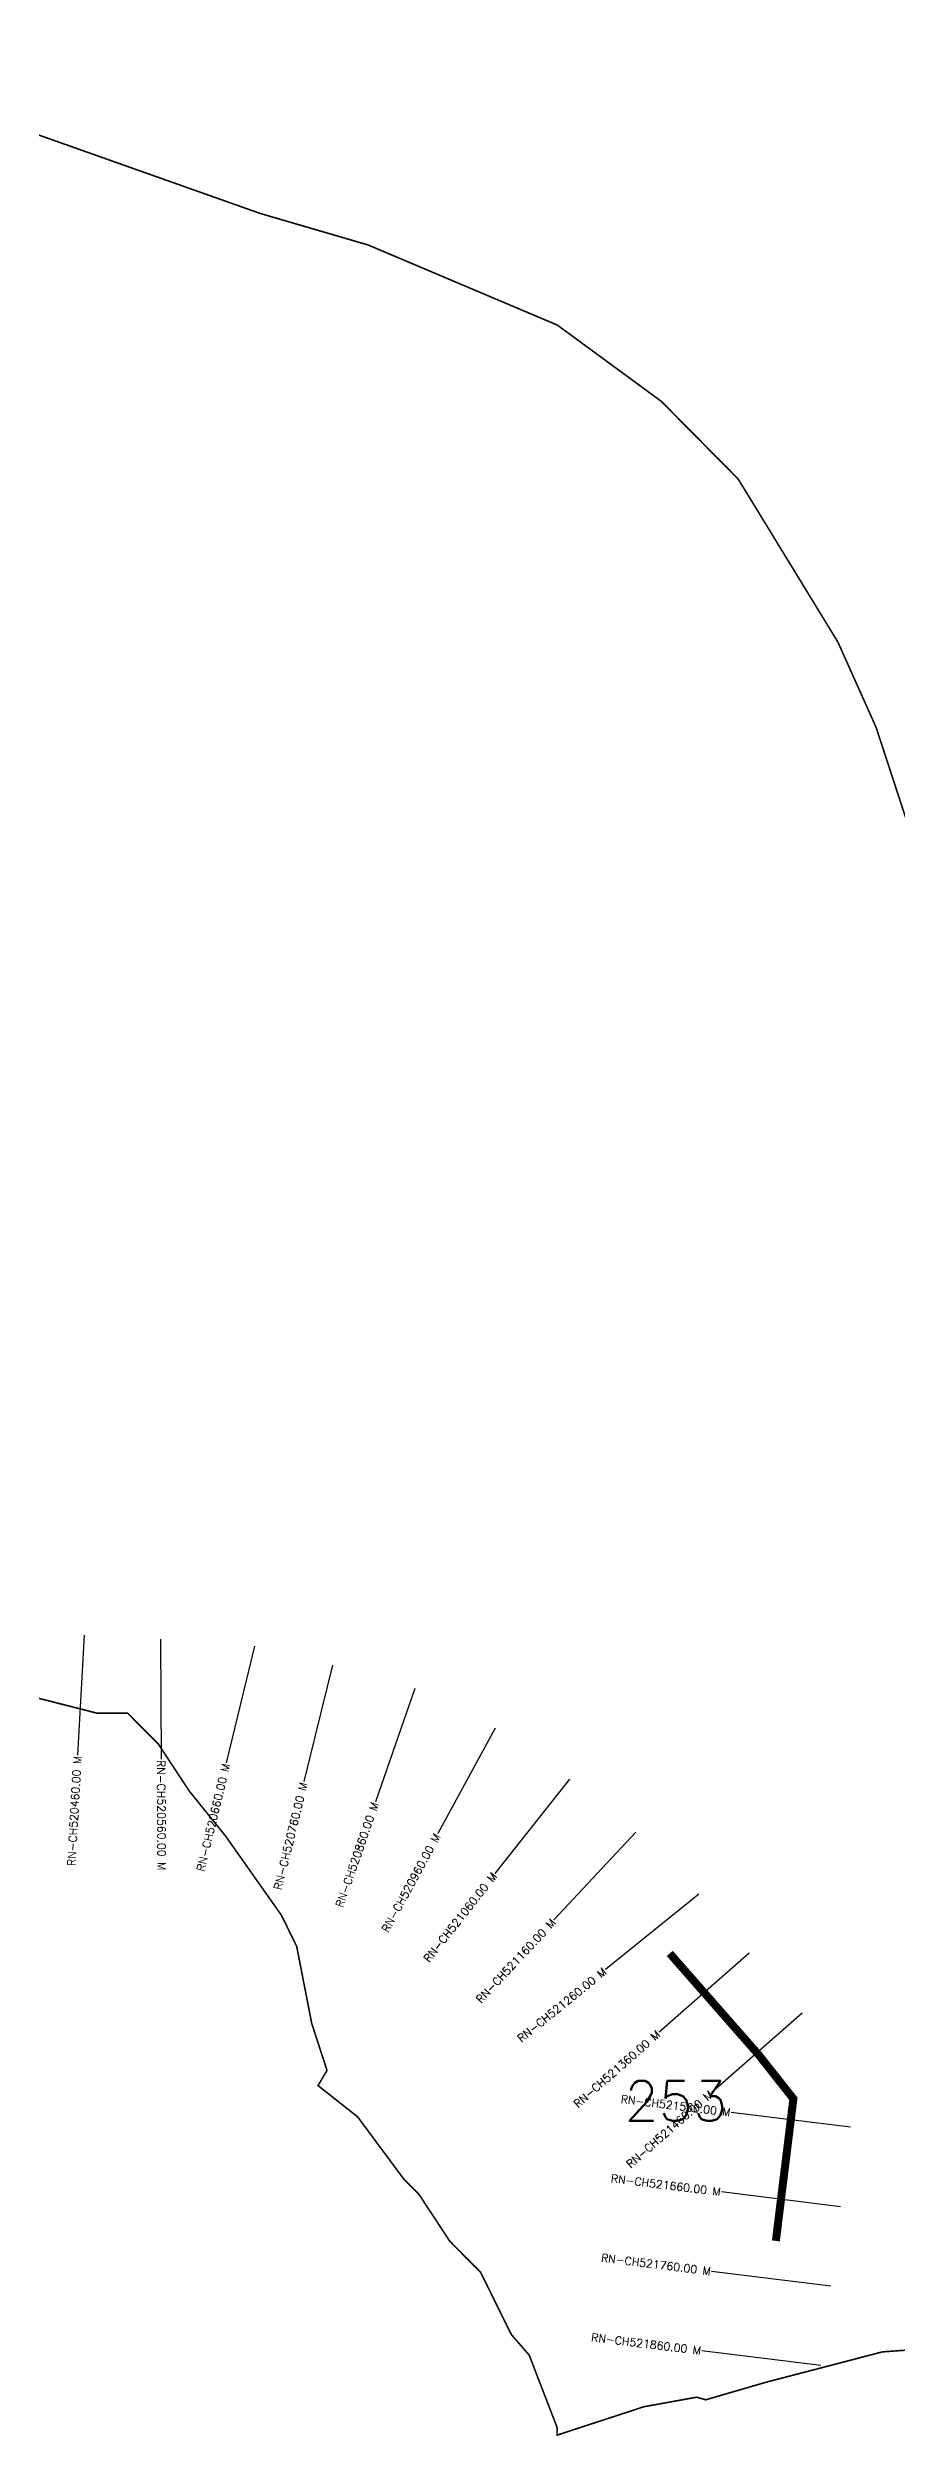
# Model space of a CAD drawing. Header units: metres. Extents: x 315466 to 321195, y 1878268 to 1883033.
# Drawn here: x 317550 to 318610, y 1878268 to 1881253 of the extents above; entities that cross this region are included whole.
import ezdxf
from ezdxf.enums import TextEntityAlignment as Align

# ---------------------------------------------------------------- set-up
doc = ezdxf.new("R2010")
doc.units = ezdxf.units.M
for name, color, linetype in [('ARTIFICIALLY PROTECTED', 4, 'Continuous'), ('CS', 134, 'Continuous'), ('CSMark', 6, 'Continuous')]:
    doc.layers.add(name, color=color, linetype=linetype)
doc.styles.get("Standard").update_dxf_attribs({"font": 'simplex.shx'})

msp = doc.modelspace()

# ---------------------------------------------------------------- linework, layer by layer
at = {"color": 6, "const_width": 2, "flags": 128}
for points in [[(317275.4, 1881252.1), (317371.8, 1881203.3), (317815.6, 1881046.1), (317950.7, 1881006.6), (318187.1, 1880906.5), (318317, 1880811.2), (318413.1, 1880714), (318537.7, 1880510.2), (318585.4, 1880403.6), (318718.5, 1879996.9)], [(317688.8, 1879132.6), (317650.3, 1879171.5), (317611.7, 1879171.7), (317534.4, 1879191.4)], [(318844.7, 1878391.3), (318593.2, 1878373.4), (318520.6, 1878354.4), (318448, 1878335.5), (318372.5, 1878313.5), (318360.9, 1878316.7), (318295.2, 1878304.8), (318186.6, 1878269.3), (318186.7, 1878279), (318151.9, 1878369.2), (318129.4, 1878395.3), (318091.1, 1878472.9), (318052.6, 1878511.7), (318014.3, 1878570), (317995.1, 1878589.4), (317937.5, 1878667.1), (317888, 1878706.2), (317899.2, 1878725.3), (317880.2, 1878783.5), (317861.3, 1878880.2), (317842.3, 1878919), (317772.5, 1879018), (317727.1, 1879074.3), (317688.8, 1879132.6)]]:
    msp.add_lwpolyline(points, dxfattribs=at)
at = {"layer": 'ARTIFICIALLY PROTECTED', "const_width": 10, "flags": 128}
msp.add_lwpolyline([(318327.5, 1878871.4), (318438.3, 1878745), (318482, 1878689.7), (318460.1, 1878512.1)], dxfattribs=at)
at = {"layer": 'CS'}
for p, q in [((317595.8, 1879269), (317587.4, 1879119.3)), ((317691.1, 1879264.2), (317691.9, 1879114.2)), ((317808.4, 1879255.3), (317773.4, 1879109.5)), ((317905.9, 1879231.8), (317870.4, 1879086.1)), ((318008.8, 1879202.5), (317959.7, 1879060.8)), ((318109.3, 1879152.9), (318037.7, 1879021.1)), ((318202.1, 1879089.1), (318109.1, 1878971.4)), ((318285.2, 1879022.9), (318182.8, 1878913.3)), ((318363.7, 1878945.6), (318247.2, 1878851.1)), ((318426.9, 1878871.8), (318314.1, 1878772.9)), ((318492.8, 1878796.6), (318380, 1878697.7)), ((318553.2, 1878654.1), (318404.3, 1878672.5)), ((318540.9, 1878554.8), (318392.1, 1878573.3)), ((318528.6, 1878455.6), (318379.8, 1878474)), ((318516.3, 1878356.4), (318367.5, 1878374.8))]:
    msp.add_line(p, q, dxfattribs=at)

# ---------------------------------------------------------------- texts
at = {"insert": (318270.9, 1878712), "char_height": 50, "attachment_point": 1}
msp.add_mtext_dynamic_manual_height_columns('253', width=84.374, gutter_width=1, heights=[74.2], dxfattribs=at)
at = {"layer": 'CSMark'}
for s, rotation, p in [('RN-CH520460.00 M', 86.7861, (317587.4, 1879118.3)), ('RN-CH520660.00 M', 76.501, (317773.2, 1879108.5)), ('RN-CH520760.00 M', 76.2985, (317870.1, 1879085.1)), ('RN-CH520860.00 M', 70.8926, (317959.4, 1879059.9)), ('RN-CH520960.00 M', 61.5002, (318037.2, 1879020.2)), ('RN-CH521060.00 M', 51.6937, (318108.5, 1878970.6)), ('RN-CH521160.00 M', 46.9886, (318182.2, 1878912.5)), ('RN-CH521260.00 M', 39.0378, (318246.4, 1878850.5)), ('RN-CH521360.00 M', 41.2462, (318313.3, 1878772.3)), ('RN-CH521560.00 M', 352.94, (318403.4, 1878672.6)), ('RN-CH521460.00 M', 41.2462, (318379.2, 1878697.1)), ('RN-CH521660.00 M', 352.94, (318391.1, 1878573.4)), ('RN-CH521760.00 M', 352.94, (318378.8, 1878474.2)), ('RN-CH521860.00 M', 352.94, (318366.5, 1878374.9))]:
    msp.add_text(s, height=10, rotation=rotation, dxfattribs=at).set_placement(p, align=Align.MIDDLE_RIGHT)
msp.add_text('RN-CH520560.00 M', height=10, rotation=270.3291, dxfattribs=at).set_placement((317691.9, 1879113.2), align=Align.MIDDLE_LEFT)

doc.saveas('drawing.dxf')
